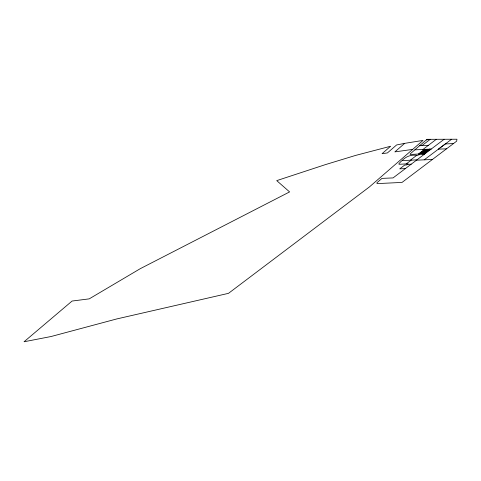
<?xml version="1.0" encoding="UTF-8"?>
<svg xmlns="http://www.w3.org/2000/svg" width="481" height="481" viewBox="0 0 481 481"><rect width="100%" height="100%" fill="white"/><g stroke="black" fill="none" stroke-linecap="round" stroke-linejoin="round"><path stroke-width="0.72" d="M404.701 143.35L396.615 144.949L387.415 152.934L382.052 153.692L390.626 146.248L355.459 155.459L325.162 164.7L276.725 180.628L289.598 191.919L140.296 268.663L89.225 298.863L72.084 301.046L24.05 341.769L51.04 336.526L116.709 318.951L228.499 293.338L369.396 186.941L423.027 140.404L404.701 143.35L394.859 151.894L412.674 149.393M405.381 168.597L399.735 168.855L404.737 165.043L406.685 164.947L408.171 163.823L399.008 164.28L398.917 163.678C404.713 157.413 409.018 154.197 417.736 155.393L419.594 153.986L410.215 154.455L410.137 153.944L426.99 139.322L456.95 139.231L456.667 141.167L402.032 182.419L377.056 183.616L376.93 182.762L381.974 178.385L393.049 177.922L416.937 159.854L402.447 160.618M422.949 149.489L436.303 139.292M410.317 160.203L416.564 155.453M406.229 163.919L411.177 160.161M419.961 153.704L421.14 152.802L420.388 152.844M426.533 149.976L424.729 150.072L425.661 149.369L427.453 149.272L421.915 153.487L420.123 153.583L425.282 149.657M422.829 153.547L424.344 152.627M428.15 149.501L426.966 150.403L427.296 150.385M423.16 153.529L428.481 149.483M432.443 159.464L416.492 160.191L444.143 139.274M421.939 145.611L430.279 139.31L426.31 139.911M424.188 159.836L451.605 139.249M418.398 154.046L424.561 149.417L431.271 149.068M418.548 154.78L424.194 154.455M453.535 143.53L445.28 143.969L438.329 149.158L446.542 148.815M423.34 150.595L424.098 150.559M427.393 150.842L428.108 150.806M422.883 151.479L424.687 151.383M421.969 152.182L423.761 152.08M425.174 152.531L425.895 152.489M421.043 152.88L422.841 152.784M407.425 164.382L411.213 164.183M419.624 145.713L428.451 145.316M414.869 149.844L424.561 149.417M424.525 149.693L419.204 153.746L423.581 153.511L428.902 149.459L424.525 149.693M429.605 149.158L422.961 154.215L423.677 154.179L430.321 149.122L429.605 149.158"/></g></svg>
